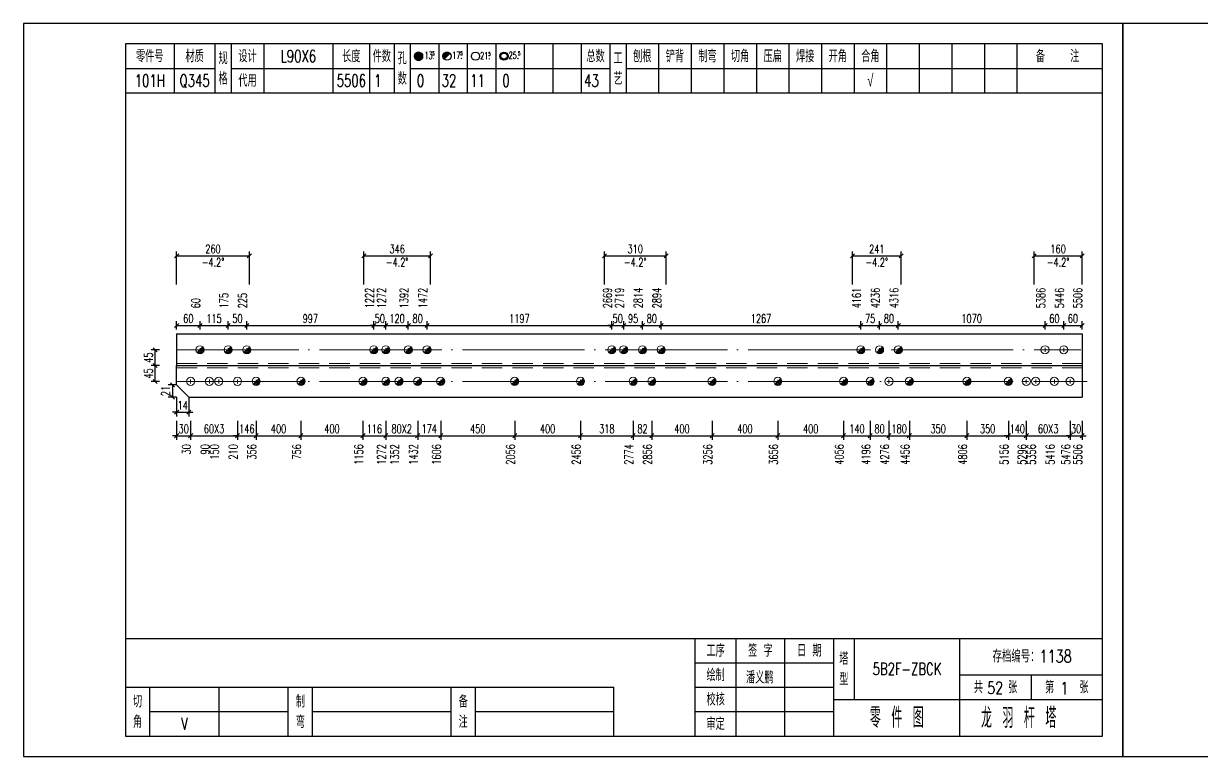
# Model space of a CAD drawing. Header units: millimetres. Extents: x 0 to 30240, y -10896 to -1348.
# Drawn here: x 0 to 289.6, y -1527.9 to -1347.9 of the extents above; entities that cross this region are included whole.
import ezdxf
from ezdxf.enums import TextEntityAlignment as Align

# ---------------------------------------------------------------- set-up
doc = ezdxf.new("R2010")
doc.units = ezdxf.units.MM
doc.header["$LTSCALE"] = 20
doc.header["$PDMODE"] = 1
doc.linetypes.add('DASHDOT2X', pattern=[1.75, 1.5, -0.125, 0, -0.125])
doc.linetypes.add('HIDDEN', pattern=[0.375, 0.25, -0.125])
for name, color, linetype, lineweight in [('1', 7, 'Continuous', 25), ('11', 3, 'Continuous', 13), ('2', 1, 'HIDDEN', 13), ('5', 1, 'Continuous', 13), ('7', 2, 'DASHDOT2X', 13)]:
    doc.layers.add(name, color=color, linetype=linetype, lineweight=lineweight)
doc.styles.get("Standard").update_dxf_attribs({"font": 'simplex', "width": 0.7, "bigfont": 'gbhzfs.shx'})
doc.styles.add('SYMBOL_TXT', font='txt.shx', dxfattribs={"width": 0.6})
doc.styles.add('TITLE_TXT', font='simplex.shx', dxfattribs={"width": 0.75, "height": 2.5, "bigfont": 'gbhzfs.shx'})
doc.dimstyles.get("Standard").update_dxf_attribs({"dimtxt": 2.1, "dimasz": 1, "dimexe": 1.05, "dimexo": 0, "dimgap": 0.63, "dimtad": 1, "dimzin": 0, "dimdsep": 46, "dimtxsty": 'standard', "dimblk": 'OBLIQUE', "dimblk1": 'OBLIQUE', "dimblk2": 'OBLIQUE', "dimcen": 0.09, "dimadec": 0, "dimazin": 0, "dimtfac": 1, "dimtdec": 1, "dimtix": 1, "dimtmove": 0, "dimatfit": 3, "dimfxl": 0, "dimtolj": 1, "dimtzin": 0, "dimarcsym": 0})
pattern_1 = [(0, (-3, 0), (0, 0.0125), [])]

# ---------------------------------------------------------------- blocks, each defined once
blk = doc.blocks.new('M12_HOLE')
h = blk.add_hatch()
h.set_pattern_fill('LINE', scale=0.1, style=0)
h.set_pattern_definition(pattern_1)
h.paths.add_polyline_path([(-5, 0, 1), (-1, 0, 1)])
at = {"color": 7}
blk.add_circle((-3, 0), 2, dxfattribs=at)
at = {"color": 7, "attachment_point": 1, "style": 'SYMBOL_TXT'}
for s, insert, char_height, width in [('13\\f??|b0|i0|c0|p54;.', (-0.12, 2.11), 3.5, 5.7075), ('5', (3.74, 2.26), 1.8, 2.9309)]:
    blk.add_mtext(s, dxfattribs=dict(at, insert=insert, char_height=char_height, width=width))
blk = doc.blocks.new('M16_HOLE')
h = blk.add_hatch()
h.set_pattern_fill('LINE', scale=0.1, style=0)
h.set_pattern_definition(pattern_1)
h.paths.add_polyline_path([(-1.59, 1.41, 0.668179), (-5, 0, 0.198912), (-4.41, -1.41)])
at = {"color": 7}
blk.add_circle((-3, 0), 2, dxfattribs=at)
at = {"color": 7, "attachment_point": 1, "style": 'SYMBOL_TXT'}
for s, insert, char_height, width in [('17.', (-0.44, 2.13), 3.5, 6.3164), ('5', (3.56, 2.25), 1.8, 1.822)]:
    blk.add_mtext(s, dxfattribs=dict(at, insert=insert, char_height=char_height, width=width))
blk = doc.blocks.new('M20_HOLE')
at = {"color": 7}
blk.add_circle((-3, 0), 2, dxfattribs=at)
at = {"color": 7, "attachment_point": 1, "style": 'SYMBOL_TXT'}
for s, insert, char_height, width in [('21.', (-0.69, 2.01), 3.5, 6.0735), ('5', (3.32, 2.01), 1.8, 1.4576)]:
    blk.add_mtext(s, dxfattribs=dict(at, insert=insert, char_height=char_height, width=width))
blk = doc.blocks.new('M24_HOLE')
at = {"color": 7}
for radius in [2, 1.5]:
    blk.add_circle((-3, 0), radius, dxfattribs=at)
at = {"color": 7, "attachment_point": 1, "style": 'SYMBOL_TXT'}
for s, insert, char_height, width in [('25.', (-0.69, 2.13), 3.5, 2.4294), ('5', (3.93, 2.25), 1.8, 1.9435)]:
    blk.add_mtext(s, dxfattribs=dict(at, insert=insert, char_height=char_height, width=width))
blk = doc.blocks.new('JgCard')
for p, q in [((270, 180), (0, 180)), ((0, 180), (0, 0)), ((270, 0), (270, 180)), ((265, 175), (25, 175)), ((25, 175), (25, 5)), ((37, 175), (37, 163)), ((47, 175), (47, 163)), ((51, 175), (51, 163)), ((59, 175), (59, 163)), ((76, 175), (76, 163)), ((85, 175), (85, 163)), ((91, 175), (91, 163)), ((95, 175), (95, 163)), ((102, 175), (102, 163)), ((109, 175), (109, 163)), ((116, 175), (116, 163)), ((123, 175), (123, 163)), ((130, 175), (130, 163)), ((137, 175), (137, 163)), ((144, 175), (144, 163)), ((148, 175), (148, 163)), ((156, 175), (156, 163)), ((164, 175), (164, 163)), ((172, 175), (172, 163)), ((180, 175), (180, 163)), ((188, 175), (188, 163)), ((196, 175), (196, 163)), ((204, 175), (204, 163)), ((212, 175), (212, 163)), ((220, 175), (220, 163)), ((228, 175), (228, 163)), ((236, 175), (236, 163)), ((244, 175), (244, 163)), ((265, 5), (265, 175)), ((25, 169), (47, 169)), ((51, 169), (91, 169)), ((95, 169), (144, 169)), ((148, 169), (265, 169)), ((25, 163), (265, 163)), ((25, 29), (265, 29)), ((165, 5), (165, 29)), ((175, 5), (175, 29)), ((187, 5), (187, 29)), ((199, 5), (199, 29)), ((204, 29), (204, 14)), ((230, 5), (230, 29)), ((165, 23), (199, 23)), ((230, 20), (265, 20)), ((247.5, 20), (247.5, 14)), ((25, 17), (145, 17)), ((31, 5), (31, 17)), ((48, 17), (48, 5)), ((65, 5), (65, 17)), ((71, 5), (71, 17)), ((105, 5), (105, 17)), ((111, 5), (111, 17)), ((145, 5), (145, 17)), ((165, 17), (199, 17)), ((199, 14), (265, 14)), ((31, 11), (65, 11)), ((71, 11), (105, 11)), ((111, 11), (145, 11)), ((165, 11), (199, 11)), ((25, 5), (265, 5)), ((0, 0), (270, 0))]:
    blk.add_line(p, q)
blk.add_lwpolyline([(96.03, 171.99, -1), (98.03, 171.99, -1)], format="xyb", close=True)
blk.add_point((145, 96))
at = {"xscale": 0.5, "yscale": 0.5, "zscale": 0.5}
for name, p in [('M12_HOLE', (98.53, 171.99)), ('M16_HOLE', (105.5, 172)), ('M20_HOLE', (112.5, 172)), ('M24_HOLE', (119.5, 172))]:
    blk.add_blockref(name, p, dxfattribs=at)
at = {"style": 'TITLE_TXT', "width": 0.75}
for s, height, p in [('存档编号：1138', 3.076, (238.02, 23.07)), ('潘义鹏', 3, (177.45, 17.91)), ('龙 羽 杆 塔', 5, (235.17, 6.97))]:
    blk.add_text(s, height=height, dxfattribs=at).set_placement(p)
at = {"attachment_point": 5, "style": 'TITLE_TXT'}
for s, insert, char_height, width in [('零件号', (31, 172), 3, 15), ('材质', (42, 172), 3, 8), ('设计', (55, 172), 3, 8), ('长度', (80.5, 172), 3, 8), ('件数', (88, 172), 3, 6), ('总数', (140.5, 172), 3, 7), ('刨根', (152, 172), 3, 8), ('铲背', (160, 172), 3, 8), ('制弯', (168, 172), 3, 8), ('切角', (176, 172), 3, 8), ('压扁', (184, 172), 3, 8), ('焊接', (192, 172), 3, 8), ('开角', (200, 172), 3, 8), ('合角', (208, 172), 3, 8), ('备    注', (254, 172), 3, 22), ('工\\P艺', (146, 169), 3, 4), ('规格', (49, 169), 3, 4), ('孔数', (93, 169), 3, 4), ('代用', (55, 166), 3, 8), ('工序', (170, 26), 3, 10), ('签 字', (181, 26), 3, 12), ('日 期', (193, 26), 3, 12), ('塔\\P型', (201.5, 21.5), 3, 5), ('绘制', (170, 20), 3, 10), ('共    张', (238.75, 17), 3, 17.5), ('第    张', (256.25, 17), 3, 17.5), ('切\\P角', (28, 11), 3, 6), ('制\\P弯', (68, 11), 3, 6), ('备\\P注', (108, 11), 3, 6), ('校核', (170, 14), 3, 10), ('零 件 图', (214.5, 9.5), 5, 31), ('审定', (170, 8), 3, 10)]:
    blk.add_mtext(s, dxfattribs=dict(at, insert=insert, char_height=char_height, width=width))
blk = doc.blocks.new('M20')
for p, q in [((-0.5, 0), (0.5, 0)), ((0, -0.5), (0, 0.5))]:
    blk.add_line(p, q)
blk.add_circle((0, 0), 1)
blk = doc.blocks.new('M16')
for p, q in [((-0.71, -0.71), (0.71, 0.71)), ((-0.4, 0), (0.4, 0)), ((0, 0.4), (0, -0.4))]:
    blk.add_line(p, q)
blk.add_circle((0, 0), 1)
for radius in [0.8, 0.6, 0.4, 0.2]:
    blk.add_arc((0, 0), radius, 225, 45)
blk = doc.blocks.new('_Oblique')
at = {"color": 0, "linetype": 'ByBlock', "lineweight": -2}
blk.add_line((-0.5, -0.5), (0.5, 0.5), dxfattribs=at)
blk = doc.blocks.new('*D9')
at = {"layer": '11', "color": 0, "lineweight": -2}
for p, q in [((37.6, -1445.41), (37.6, -1450.13)), ((41.04, -1445.41), (41.04, -1450.13)), ((37.6, -1449.08), (36.6, -1449.08)), ((37.6, -1449.08), (41.04, -1449.08)), ((41.04, -1449.08), (42.04, -1449.08))]:
    blk.add_line(p, q, dxfattribs=at)
at = {"layer": 'Defpoints', "color": 0}
for p in [(37.6, -1445.41), (41.04, -1445.41), (41.04, -1449.08)]:
    blk.add_point(p, dxfattribs=at)
at = {"layer": '11', "color": 0, "lineweight": -2}
blk.add_blockref('_Oblique', (37.6, -1449.08), dxfattribs=at)
at = {"layer": '11', "color": 0, "lineweight": -2, "rotation": 180}
blk.add_blockref('_Oblique', (41.04, -1449.08), dxfattribs=at)
at = {"layer": '11', "color": 0, "insert": (39.32, -1447.4), "char_height": 2.1, "attachment_point": 5}
blk.add_mtext('\\A1;30', dxfattribs=at)
blk = doc.blocks.new('*D11')
at = {"layer": '11', "color": 0, "lineweight": -2}
for p, q in [((52.54, -1445.41), (52.54, -1450.13)), ((57.14, -1445.41), (57.14, -1450.13)), ((52.54, -1449.08), (51.54, -1449.08)), ((52.54, -1449.08), (57.14, -1449.08)), ((57.14, -1449.08), (58.14, -1449.08))]:
    blk.add_line(p, q, dxfattribs=at)
at = {"layer": 'Defpoints', "color": 0}
for p in [(52.54, -1445.41), (57.14, -1445.41), (57.14, -1449.08)]:
    blk.add_point(p, dxfattribs=at)
at = {"layer": '11', "color": 0, "lineweight": -2}
blk.add_blockref('_Oblique', (52.54, -1449.08), dxfattribs=at)
at = {"layer": '11', "color": 0, "lineweight": -2, "rotation": 180}
blk.add_blockref('_Oblique', (57.14, -1449.08), dxfattribs=at)
at = {"layer": '11', "color": 0, "insert": (54.84, -1447.4), "char_height": 2.1, "attachment_point": 5}
blk.add_mtext('\\A1;146', dxfattribs=at)
blk = doc.blocks.new('*D29')
at = {"layer": '11', "color": 0, "lineweight": -2}
for p, q in [((241.9, -1445.41), (241.9, -1450.13)), ((246.31, -1445.41), (246.31, -1450.13)), ((241.9, -1449.08), (240.9, -1449.08)), ((241.9, -1449.08), (246.31, -1449.08)), ((246.31, -1449.08), (247.31, -1449.08))]:
    blk.add_line(p, q, dxfattribs=at)
at = {"layer": 'Defpoints', "color": 0}
for p in [(241.9, -1445.41), (246.31, -1445.41), (246.31, -1449.08)]:
    blk.add_point(p, dxfattribs=at)
at = {"layer": '11', "color": 0, "lineweight": -2}
blk.add_blockref('_Oblique', (241.9, -1449.08), dxfattribs=at)
at = {"layer": '11', "color": 0, "lineweight": -2, "rotation": 180}
blk.add_blockref('_Oblique', (246.31, -1449.08), dxfattribs=at)
at = {"layer": '11', "color": 0, "insert": (244.1, -1447.4), "char_height": 2.1, "attachment_point": 5}
blk.add_mtext('\\A1;140', dxfattribs=at)
blk = doc.blocks.new('*D31')
at = {"layer": '11', "color": 0, "lineweight": -2}
for p, q in [((257.06, -1445.41), (257.06, -1450.13)), ((260, -1445.41), (260, -1450.13)), ((257.06, -1449.08), (256.06, -1449.08)), ((257.06, -1449.08), (260, -1449.08)), ((260, -1449.08), (261, -1449.08))]:
    blk.add_line(p, q, dxfattribs=at)
at = {"layer": 'Defpoints', "color": 0}
for p in [(257.06, -1445.41), (260, -1445.41), (260, -1449.08)]:
    blk.add_point(p, dxfattribs=at)
at = {"layer": '11', "color": 0, "lineweight": -2}
blk.add_blockref('_Oblique', (257.06, -1449.08), dxfattribs=at)
at = {"layer": '11', "color": 0, "lineweight": -2, "rotation": 180}
blk.add_blockref('_Oblique', (260, -1449.08), dxfattribs=at)
at = {"layer": '11', "color": 0, "insert": (258.53, -1447.4), "char_height": 2.1, "attachment_point": 5}
blk.add_mtext('\\A1;30', dxfattribs=at)
blk = doc.blocks.new('*D36')
at = {"layer": '11', "color": 0, "lineweight": -2}
for p, q in [((86.04, -1423.04), (86.04, -1420.94)), ((88.98, -1423.04), (88.98, -1420.94)), ((86.04, -1421.99), (85.04, -1421.99)), ((86.04, -1421.99), (88.98, -1421.99)), ((88.98, -1421.99), (89.98, -1421.99))]:
    blk.add_line(p, q, dxfattribs=at)
at = {"layer": 'Defpoints', "color": 0}
for p in [(86.04, -1423.04), (88.98, -1421.99), (88.98, -1423.04)]:
    blk.add_point(p, dxfattribs=at)
at = {"layer": '11', "color": 0, "lineweight": -2}
blk.add_blockref('_Oblique', (86.04, -1421.99), dxfattribs=at)
at = {"layer": '11', "color": 0, "lineweight": -2, "rotation": 180}
blk.add_blockref('_Oblique', (88.98, -1421.99), dxfattribs=at)
at = {"layer": '11', "color": 0, "insert": (87.51, -1420.31), "char_height": 2.1, "attachment_point": 5}
blk.add_mtext('\\A1;50', dxfattribs=at)
blk = doc.blocks.new('*D40')
at = {"layer": '11', "color": 0, "lineweight": -2}
for p, q in [((144.48, -1423.04), (144.48, -1420.94)), ((147.42, -1423.04), (147.42, -1420.94)), ((144.48, -1421.99), (143.48, -1421.99)), ((144.48, -1421.99), (147.42, -1421.99)), ((147.42, -1421.99), (148.42, -1421.99))]:
    blk.add_line(p, q, dxfattribs=at)
at = {"layer": 'Defpoints', "color": 0}
for p in [(144.48, -1423.04), (147.42, -1421.99), (147.42, -1423.04)]:
    blk.add_point(p, dxfattribs=at)
at = {"layer": '11', "color": 0, "lineweight": -2}
blk.add_blockref('_Oblique', (144.48, -1421.99), dxfattribs=at)
at = {"layer": '11', "color": 0, "lineweight": -2, "rotation": 180}
blk.add_blockref('_Oblique', (147.42, -1421.99), dxfattribs=at)
at = {"layer": '11', "color": 0, "insert": (145.95, -1420.31), "char_height": 2.1, "attachment_point": 5}
blk.add_mtext('\\A1;50', dxfattribs=at)
blk = doc.blocks.new('*D49')
at = {"layer": '11', "color": 0, "lineweight": -2}
for p, q in [((37.6, -1436.61), (35.5, -1436.61)), ((36.55, -1436.61), (36.55, -1439.63)), ((37.6, -1439.63), (35.5, -1439.63))]:
    blk.add_line(p, q, dxfattribs=at)
at = {"layer": 'Defpoints', "color": 0}
for p in [(37.6, -1436.61), (36.55, -1439.63), (37.6, -1439.63)]:
    blk.add_point(p, dxfattribs=at)
at = {"layer": '11', "color": 0, "lineweight": -2}
for p, rotation in [((36.55, -1436.61), 90), ((36.55, -1439.63), 270)]:
    blk.add_blockref('_Oblique', p, dxfattribs=dict(at, rotation=rotation))
at = {"layer": '11', "color": 0, "insert": (34.87, -1438.12), "char_height": 2.1, "attachment_point": 5, "rotation": 90}
blk.add_mtext('\\A1;21', dxfattribs=at)
blk = doc.blocks.new('*D50')
at = {"layer": '11', "color": 0, "lineweight": -2}
for p, q in [((37.6, -1439.63), (37.6, -1444.36)), ((40.58, -1439.63), (40.58, -1444.36)), ((37.6, -1443.31), (36.6, -1443.31)), ((37.6, -1443.31), (40.58, -1443.31)), ((40.58, -1443.31), (41.58, -1443.31))]:
    blk.add_line(p, q, dxfattribs=at)
at = {"layer": 'Defpoints', "color": 0}
for p in [(37.6, -1439.63), (40.58, -1439.63), (40.58, -1443.31)]:
    blk.add_point(p, dxfattribs=at)
at = {"layer": '11', "color": 0, "lineweight": -2}
blk.add_blockref('_Oblique', (37.6, -1443.31), dxfattribs=at)
at = {"layer": '11', "color": 0, "lineweight": -2, "rotation": 180}
blk.add_blockref('_Oblique', (40.58, -1443.31), dxfattribs=at)
at = {"layer": '11', "color": 0, "insert": (39.09, -1441.63), "char_height": 2.1, "attachment_point": 5}
blk.add_mtext('\\A1;14', dxfattribs=at)

msp = doc.modelspace()

# ---------------------------------------------------------------- linework, layer by layer
at = {"layer": '1'}
for p, q in [((37.6, -1424.093), (37.6, -1431.863)), ((37.6, -1424.093), (260, -1424.093)), ((260, -1424.093), (260, -1439.633)), ((37.6, -1436.611), (37.6, -1431.863)), ((37.6, -1431.863), (260, -1431.863)), ((40.581, -1439.633), (37.6, -1436.611)), ((40.581, -1439.633), (260, -1439.633))]:
    msp.add_line(p, q, dxfattribs=at)
at = {"layer": '2'}
for p, q in [((37.6, -1431.345), (260, -1431.345)), ((37.6, -1432.381), (260, -1432.381))]:
    msp.add_line(p, q, dxfattribs=at)
at = {"layer": '7'}
for p, q in [((37.6, -1427.978), (259.71, -1427.978)), ((37.6, -1435.748), (261.26, -1435.748))]:
    msp.add_line(p, q, dxfattribs=at)

# ---------------------------------------------------------------- block references
at = {"layer": '1'}
for p in [(0, -1527.863), (270, -1527.863)]:
    msp.add_blockref('JgCard', p, dxfattribs=at)
at = {"layer": '5'}
for name, p in [('M16', (43.34, -1427.978)), ('M16', (50.24, -1427.978)), ('M16', (54.84, -1427.978)), ('M16', (86.038, -1427.978)), ('M16', (88.978, -1427.978)), ('M16', (94.509, -1427.978)), ('M16', (99.109, -1427.978)), ('M16', (144.484, -1427.978)), ('M16', (147.424, -1427.978)), ('M16', (152.024, -1427.978)), ('M16', (156.624, -1427.978)), ('M16', (205.668, -1427.978)), ('M16', (210.268, -1427.978)), ('M16', (214.868, -1427.978)), ('M20', (250.91, -1427.978)), ('M20', (255.51, -1427.978)), ('M20', (41.04, -1435.748)), ('M20', (45.64, -1435.748)), ('M20', (47.94, -1435.748)), ('M20', (52.54, -1435.748)), ('M16', (57.14, -1435.748)), ('M16', (68.136, -1435.748)), ('M16', (83.372, -1435.748)), ('M16', (88.978, -1435.748)), ('M16', (92.209, -1435.748)), ('M16', (96.809, -1435.748)), ('M16', (102.468, -1435.748)), ('M16', (120.644, -1435.748)), ('M16', (136.801, -1435.748)), ('M16', (149.724, -1435.748)), ('M16', (154.324, -1435.748)), ('M16', (169.114, -1435.748)), ('M16', (185.27, -1435.748)), ('M16', (201.427, -1435.748)), ('M16', (207.968, -1435.748)), ('M20', (212.568, -1435.748)), ('M16', (217.583, -1435.748)), ('M16', (231.72, -1435.748)), ('M16', (241.9, -1435.748)), ('M20', (246.31, -1435.748)), ('M20', (248.61, -1435.748)), ('M20', (253.21, -1435.748)), ('M20', (257.06, -1435.748))]:
    msp.add_blockref(name, p, dxfattribs=at)

# ---------------------------------------------------------------- texts
at = {"style": 'TITLE_TXT', "width": 0.75}
for s, p in [('52', (236.734, -1512.53)), ('1', (254.691, -1512.621))]:
    msp.add_text(s, height=3, dxfattribs=at).set_placement(p)
at = {"layer": '1', "width": 0.7}
for s, p in [('L90X6', (67.5, -1355.863)), ('101H', (31, -1361.863)), ('Q345', (42, -1361.863)), ('5506', (80.5, -1361.863)), ('1', (87, -1361.863)), ('0', (97.5, -1361.863)), ('32', (104.5, -1361.863)), ('11', (111.5, -1361.863)), ('0', (118.5, -1361.863)), ('43', (139.5, -1361.863)), ('√', (208, -1361.863)), ('V', (39.5, -1519.863))]:
    msp.add_text(s, height=3, dxfattribs=at).set_placement(p, align=Align.MIDDLE_CENTER)
for p in [(46.527, -1405.438), (91.778, -1405.438), (150.251, -1405.438), (209.584, -1405.438), (254.116, -1405.438)]:
    msp.add_text('-4.2°', height=2.1, dxfattribs=at).set_placement(p, align=Align.TOP_CENTER)
for s, p in [('1222', (86.038, -1417.793)), ('1272', (88.978, -1417.793)), ('1392', (94.509, -1417.793)), ('1472', (99.109, -1417.793)), ('2669', (144.484, -1417.793)), ('2719', (147.424, -1417.793)), ('2814', (152.024, -1417.793)), ('2894', (156.624, -1417.793)), ('4236', (210.268, -1417.793)), ('4316', (214.868, -1417.793)), ('5386', (250.921, -1417.793)), ('5446', (255.517, -1417.793)), ('5506', (260, -1417.793)), ('60', (43.34, -1417.793)), ('175', (50.24, -1417.793)), ('225', (54.84, -1417.793)), ('4161', (205.668, -1417.793))]:
    msp.add_text(s, height=2.1, rotation=90, dxfattribs=at).set_placement(p)
for s, p in [('30', (41.04, -1451.183)), ('90', (45.64, -1451.183)), ('150', (47.94, -1451.183)), ('210', (52.54, -1451.183)), ('356', (57.144, -1451.183)), ('756', (68.141, -1451.183)), ('1156', (83.378, -1451.183)), ('1272', (88.978, -1451.183)), ('1352', (92.209, -1451.183)), ('1432', (96.809, -1451.183)), ('1606', (102.474, -1451.183)), ('2056', (120.65, -1451.183)), ('2456', (136.806, -1451.183)), ('2774', (149.724, -1451.183)), ('2856', (154.333, -1451.183)), ('3256', (169.12, -1451.183)), ('3656', (185.276, -1451.183)), ('4056', (201.433, -1451.183)), ('4196', (207.968, -1451.183)), ('4276', (212.568, -1451.183)), ('4456', (217.589, -1451.183)), ('4806', (231.724, -1451.183)), ('5156', (241.905, -1451.183)), ('5296', (246.316, -1451.183)), ('5356', (248.621, -1451.183)), ('5416', (253.221, -1451.183)), ('5476', (257.074, -1451.183)), ('5506', (260, -1451.183))]:
    msp.add_text(s, height=2.1, rotation=90, dxfattribs=at).set_placement(p, align=Align.RIGHT)
at = {"layer": '1', "insert": (217, -1506.363), "char_height": 3, "width": 26, "attachment_point": 5}
msp.add_mtext('5B2F-ZBCK', dxfattribs=at)

# ---------------------------------------------------------------- dimensions: what is measured, and where the dimension line sits
at = {"layer": '1'}
for base, p1, p2, text in [((55.455, -1404.913), (37.6, -1411.913), (55.455, -1411.913), '260'), ((99.986, -1404.913), (83.569, -1411.913), (99.986, -1411.913), '346'), ((157.831, -1404.913), (142.671, -1411.913), (157.831, -1411.913), '310'), ((215.547, -1404.913), (203.621, -1411.913), (215.547, -1411.913), '241'), ((260, -1404.913), (248.232, -1411.913), (260, -1411.913), '160')]:
    msp.add_linear_dim(base=base, p1=p1, p2=p2, text=text, dimstyle='standard', dxfattribs=at).render()
for base, p1, p2 in [((32.35, -1427.978), (33.35, -1431.863), (33.35, -1427.978)), ((32.35, -1431.863), (33.35, -1435.748), (33.35, -1431.863))]:
    msp.add_linear_dim(base=base, p1=p1, p2=p2, angle=90, text='45', dimstyle='standard', dxfattribs=at).render()
at = {"layer": '11'}
for base, p1, p2, text in [((43.34, -1421.993), (37.6, -1423.043), (43.34, -1423.043), '60'), ((50.24, -1421.993), (43.34, -1423.043), (50.24, -1423.043), '115'), ((54.84, -1421.993), (50.24, -1423.043), (54.84, -1423.043), '50'), ((86.038, -1421.993), (54.84, -1423.043), (86.038, -1423.043), '997'), ((94.509, -1421.993), (88.978, -1423.043), (94.509, -1423.043), '120'), ((99.109, -1421.993), (94.509, -1423.043), (99.109, -1423.043), '80'), ((144.484, -1421.993), (99.109, -1423.043), (144.484, -1423.043), '1197'), ((152.024, -1421.993), (147.424, -1423.043), (152.024, -1423.043), '95'), ((156.624, -1421.993), (152.024, -1423.043), (156.624, -1423.043), '80'), ((205.668, -1421.993), (156.624, -1423.043), (205.668, -1423.043), '1267'), ((210.268, -1421.993), (205.668, -1423.043), (210.268, -1423.043), '75'), ((214.868, -1421.993), (210.268, -1423.043), (214.868, -1423.043), '80'), ((250.91, -1421.993), (214.868, -1423.043), (250.91, -1423.043), '1070'), ((255.51, -1421.993), (250.91, -1423.043), (255.51, -1423.043), '60'), ((260, -1421.993), (255.51, -1423.043), (260, -1423.043), '60'), ((52.54, -1449.083), (41.04, -1445.408), (52.54, -1445.408), '60X3'), ((68.136, -1449.083), (57.14, -1445.408), (68.136, -1445.408), '400'), ((83.372, -1449.083), (68.136, -1445.408), (83.372, -1445.408), '400'), ((88.978, -1449.083), (83.372, -1445.408), (88.978, -1445.408), '116'), ((96.809, -1449.083), (88.978, -1445.408), (96.809, -1445.408), '80X2'), ((102.468, -1449.083), (96.809, -1445.408), (102.468, -1445.408), '174'), ((120.644, -1449.083), (102.468, -1445.408), (120.644, -1445.408), '450'), ((136.801, -1449.083), (120.644, -1445.408), (136.801, -1445.408), '400'), ((149.724, -1449.083), (136.801, -1445.408), (149.724, -1445.408), '318'), ((154.324, -1449.083), (149.724, -1445.408), (154.324, -1445.408), '82'), ((169.114, -1449.083), (154.324, -1445.408), (169.114, -1445.408), '400'), ((185.27, -1449.083), (169.114, -1445.408), (185.27, -1445.408), '400'), ((201.427, -1449.083), (185.27, -1445.408), (201.427, -1445.408), '400'), ((207.968, -1449.083), (201.427, -1445.408), (207.968, -1445.408), '140'), ((212.568, -1449.083), (207.968, -1445.408), (212.568, -1445.408), '80'), ((217.583, -1449.083), (212.568, -1445.408), (217.583, -1445.408), '180'), ((231.72, -1449.083), (217.583, -1445.408), (231.72, -1445.408), '350'), ((241.9, -1449.083), (231.72, -1445.408), (241.9, -1445.408), '350'), ((257.06, -1449.083), (246.31, -1445.408), (257.06, -1445.408), '60X3')]:
    msp.add_linear_dim(base=base, p1=p1, p2=p2, text=text, dimstyle='standard', dxfattribs=at).render()
for base, p1, p2, text, picture, middle in [((88.978, -1421.993), (86.038, -1423.043), (88.978, -1423.043), '50', '*D36', (87.508, -1420.313)), ((147.424, -1421.993), (144.484, -1423.043), (147.424, -1423.043), '50', '*D40', (145.954, -1420.313)), ((40.581, -1443.308), (37.6, -1439.633), (40.581, -1439.633), '14', '*D50', (39.091, -1441.628)), ((41.04, -1449.083), (37.6, -1445.408), (41.04, -1445.408), '30', '*D9', (39.32, -1447.403)), ((57.14, -1449.083), (52.54, -1445.408), (57.14, -1445.408), '146', '*D11', (54.84, -1447.403)), ((246.31, -1449.083), (241.9, -1445.408), (246.31, -1445.408), '140', '*D29', (244.105, -1447.403)), ((260, -1449.083), (257.06, -1445.408), (260, -1445.408), '30', '*D31', (258.53, -1447.403))]:
    dim = msp.add_linear_dim(base=base, p1=p1, p2=p2, text=text, dimstyle='standard', dxfattribs=at)
    dim.commit()
    dim.dimension.update_dxf_attribs({"geometry": picture, "text_midpoint": middle})
dim = msp.add_linear_dim(base=(36.55, -1439.633), p1=(37.6, -1436.611), p2=(37.6, -1439.633), angle=90, text='21', dimstyle='standard', dxfattribs=at)
dim.commit()
dim.dimension.update_dxf_attribs({"geometry": '*D49', "text_midpoint": (34.87, -1438.122)})

doc.saveas('drawing.dxf')
